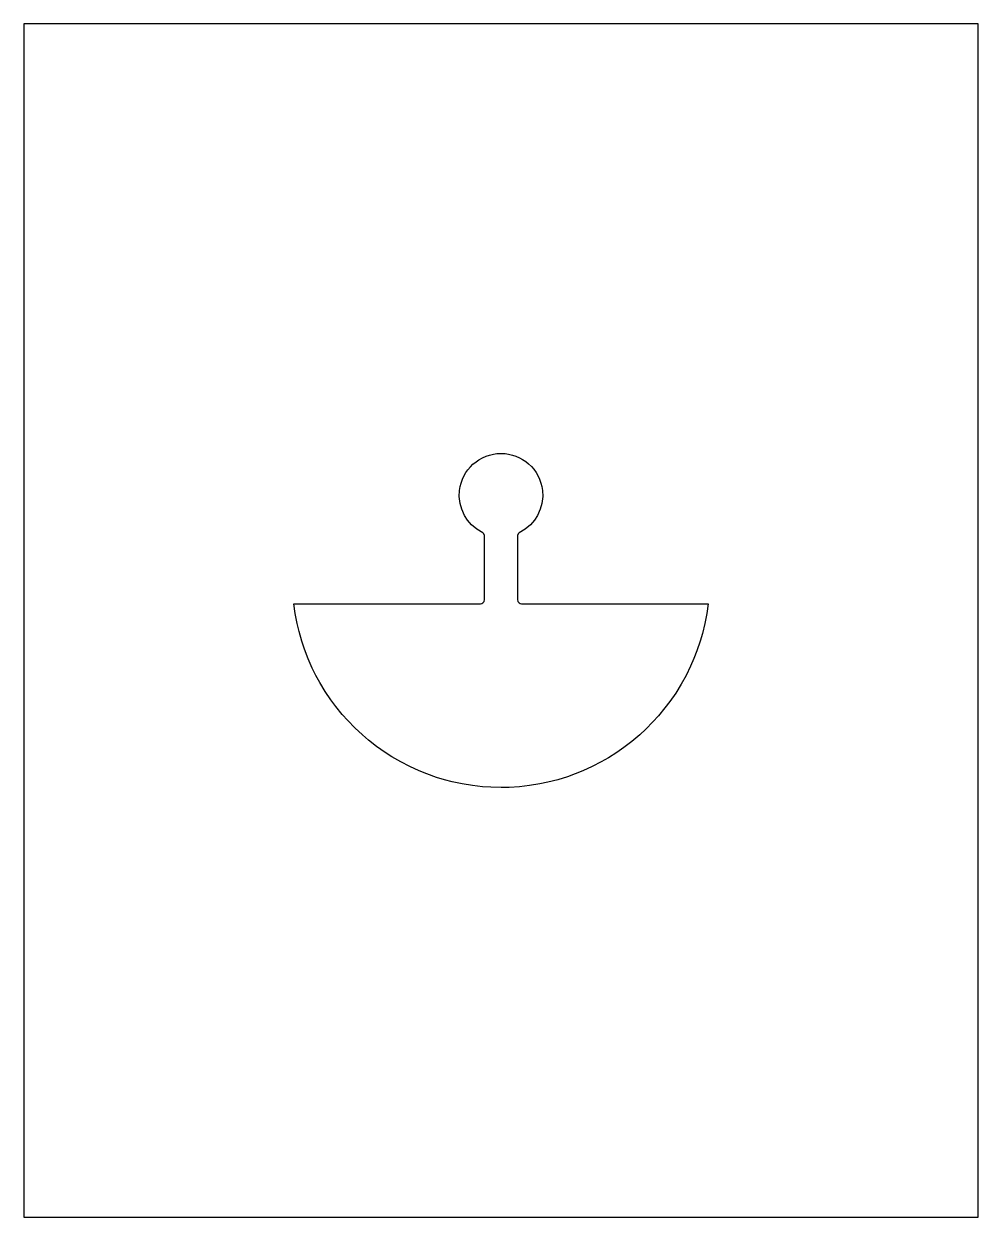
# Model space of a CAD drawing. Header units: millimetres. Extents: x 0 to 203, y 0 to 254.
import ezdxf

# ---------------------------------------------------------------- set-up
doc = ezdxf.new("R2010")
doc.units = ezdxf.units.MM

msp = doc.modelspace()

# ---------------------------------------------------------------- linework, layer by layer
for points in [[(0, 0), (203.2, 0), (203.2, 254), (0, 254)], [(57.4721, 130.5555), (97.2, 130.556), (97.4893, 130.6038), (97.7479, 130.742), (98.0072, 131.0579), (98.1, 131.456), (98.083, 145.0991), (97.9505, 145.4216), (97.7527, 145.6351), (96.4188, 146.446), (95.3112, 147.3864), (94.4617, 148.3713), (93.8276, 149.3548), (93.2309, 150.6716), (92.8801, 151.9393), (92.7149, 153.3755), (92.7687, 154.6897), (92.9096, 155.5432), (93.0939, 156.2541), (93.3853, 157.0686), (93.6939, 157.7351), (94.1264, 158.4843), (94.5494, 159.0848), (95.109, 159.7444), (95.6326, 160.2595), (96.3013, 160.8083), (96.9086, 161.2213), (97.6714, 161.6448), (98.4651, 161.9889), (99.1625, 162.2193), (100.0049, 162.4157), (100.7323, 162.5175), (101.5963, 162.56), (102.4677, 162.5175), (103.1951, 162.4157), (104.0375, 162.2193), (104.7349, 161.9889), (105.5286, 161.6448), (106.1735, 161.2933), (106.8928, 160.8127), (107.4643, 160.3514), (108.086, 159.7498), (108.5657, 159.1937), (109.0736, 158.4843), (109.5061, 157.7351), (109.8147, 157.0686), (110.1061, 156.2541), (110.2904, 155.5432), (110.4313, 154.6897), (110.4851, 153.3755), (110.3199, 151.9393), (109.9691, 150.6716), (109.3724, 149.3548), (108.7383, 148.3713), (107.8888, 147.3864), (106.7812, 146.446), (105.4473, 145.6351), (105.2495, 145.4216), (105.117, 145.0991), (105.1, 131.456), (105.1928, 131.0579), (105.4521, 130.742), (105.7107, 130.6038), (106, 130.556), (145.7279, 130.5555), (145.4331, 128.5101), (145.0182, 126.3682), (144.4986, 124.2492), (144.0086, 122.574), (143.3041, 120.5092), (142.6681, 118.8837), (141.9688, 117.2845), (141.0072, 115.3261), (139.9507, 113.4173), (138.8018, 111.5626), (137.5633, 109.7665), (136.51, 108.3747), (135.1178, 106.6949), (133.9458, 105.4015), (132.4108, 103.8511), (131.1292, 102.6662), (129.4635, 101.2572), (127.7305, 99.9318), (126.2987, 98.9336), (124.4556, 97.7662), (122.9412, 96.8983), (121.0023, 95.8981), (119.0166, 94.9942), (117.3976, 94.342), (115.7543, 93.7538), (113.6697, 93.1101), (111.556, 92.5694), (109.8476, 92.2119), (107.6945, 91.8598), (105.5267, 91.6138), (103.3494, 91.4745), (101.6043, 91.44), (99.4233, 91.4934), (97.6819, 91.613), (95.5141, 91.8586), (93.3609, 92.2103), (91.2276, 92.6672), (89.5386, 93.1077), (87.8683, 93.6142), (85.8105, 94.3389), (84.1914, 94.9909), (82.2055, 95.8943), (80.2664, 96.8941), (78.3786, 97.9879), (76.9085, 98.9288), (75.1247, 100.1849), (73.4046, 101.527), (72.0772, 102.6604), (70.4823, 104.149), (68.9623, 105.7141), (67.8028, 107.0188), (66.4268, 108.7119), (65.387, 110.1137), (64.1658, 111.9217), (63.0348, 113.7874), (62.1968, 115.3185), (61.4195, 116.8813), (60.5352, 118.8757), (59.7498, 120.9112), (59.194, 122.5658), (58.5913, 124.6626), (58.1837, 126.3597), (57.7684, 128.5016)]]:
    msp.add_lwpolyline(points, close=True)

doc.saveas('drawing.dxf')
